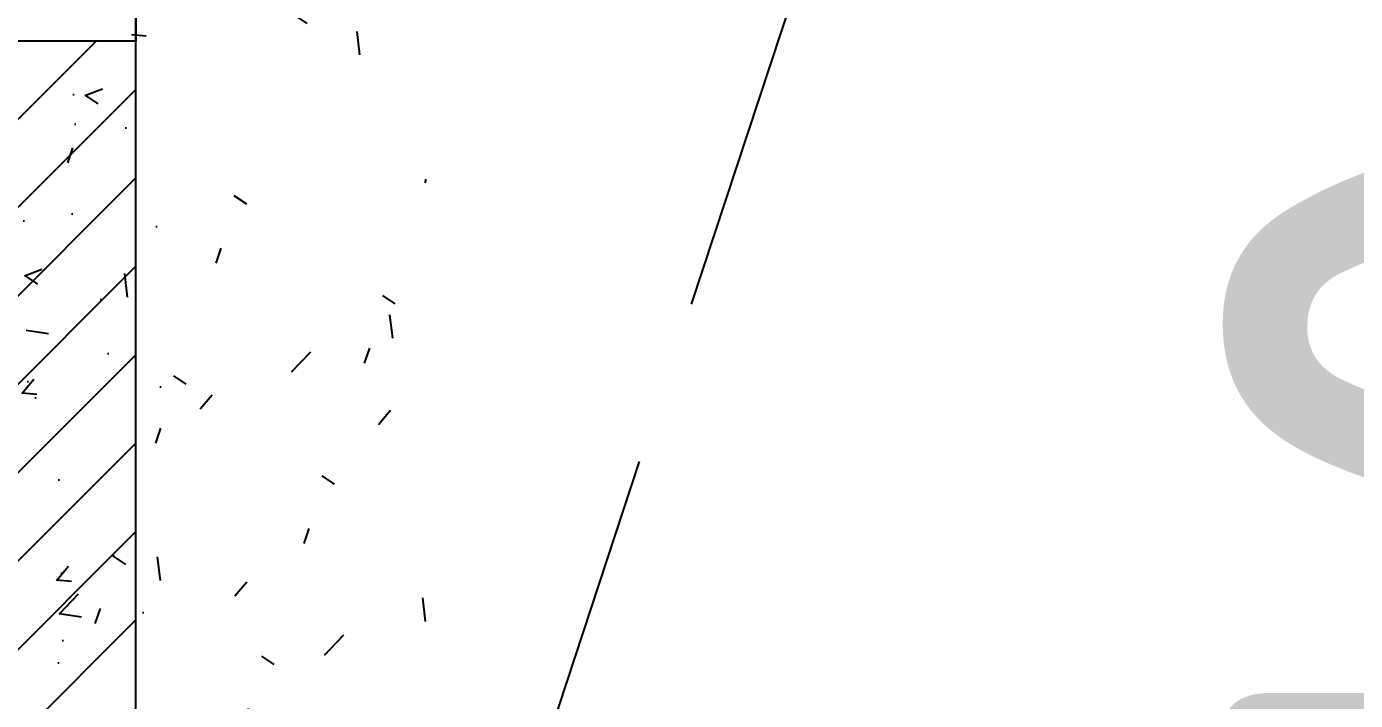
# Model space of a CAD drawing. Header units: inches. Extents: x 0 to 1813292486, y 0 to 3473589894.
# Drawn here: x 600599370 to 600600172, y 3473202520 to 3473202927 of the extents above; entities that cross this region are included whole.
import ezdxf

# ---------------------------------------------------------------- set-up
doc = ezdxf.new("R2010")
doc.units = ezdxf.units.IN
doc.header["$LTSCALE"] = 1000
doc.header["$MEASUREMENT"] = 0
doc.linetypes.add('AX-MALL-WALL-P02-QT$0$DASH', pattern=[0.35, 0.25, -0.1])
for name, color, linetype in [('A-Anno-Note', 241, 'Continuous'), ('AX-MALL-DIM-P02$0$A-Anno-Dims', 3, 'Continuous'), ('AX-MALL-P02-200$0$A-Anno-Note', 241, 'Continuous'), ('AX-MALL-WALL-P02$0$A-Anno-Note', 241, 'Continuous'), ('AX-MALL-WALL-P02-QT$0$A-Detl-Patt', 8, 'Continuous'), ('AX-MALL-WALL-P02-QT$0$A-Detl-Thin', 131, 'Continuous'), ('AX-MALL-WALL-P02-QT$0$A-Wall', 2, 'Continuous'), ('AX-MALL-WALL-P02-QT$0$A-Wall-Patt', 13, 'Continuous'), ('PX-MALL-P02-LG$0$P-Exsh', 31, 'Continuous'), ('PX-MALL-P02-LG$0$P-Hydt-Boxx', 221, 'Continuous'), ('SX-MALL-WALL-L-2F~3F$0$S-COLU', 30, 'Continuous'), ('SX-MALL-WALL-L-2F~3F$0$S-PATT-WALL', 83, 'Continuous')]:
    doc.layers.add(name, color=color, linetype=linetype)
doc.styles.add('AX-MALL-DIM-P02$0$_TCH_DIM_T3', font='gbenor.shx')
doc.dimstyles.new('AX-MALL-DIM-P02$0$_TCH_ARCH&&180', dxfattribs={"dimtxt": 535.5, "dimasz": 270, "dimexe": 450, "dimexo": 450, "dimgap": 137.25, "dimtad": 1, "dimdec": 0, "dimzin": 0, "dimdsep": 46, "dimtxsty": 'AX-MALL-DIM-P02$0$_TCH_DIM_T3', "dimblk": 'AX-MALL-DIM-P02$0$_ArchTick', "dimcen": 0.09, "dimclrt": 7, "dimazin": 2, "dimtfac": 1, "dimtdec": 0, "dimtix": 1, "dimtmove": 2, "dimatfit": 3, "dimfxl": 500, "dimtolj": 1, "dimtzin": 0, "dimarcsym": 0})

# ---------------------------------------------------------------- blocks, each defined once
blk = doc.blocks.new('AX-MALL-WALL-P02-QT$0$tj')
at = {"layer": 'AX-MALL-WALL-P02-QT$0$A-Detl-Patt'}
h = blk.add_hatch(dxfattribs=at)
h.set_pattern_fill('STEEL', color=256, scale=100.0000000000001, angle=50.43183869082386)
h.set_pattern_definition([(75.00000000004839, (-14278.19445574284, 156289.8254051208), (-153.3407249234246, 41.08752340989569), []), (75.00000000004839, (-14317.88195610046, 156358.5661673546), (-153.3407249234246, 41.08752340989569), [])])
edge = h.paths.add_edge_path()
edge.add_line((88101.273016572, 47666.64152574539), (87883.93542659283, 47459.84604215622))
edge.add_line((87883.93542659283, 47459.84604215622), (91571.54751467705, 43584.64122533798))
edge.add_arc((262949.389629302, 558937.705083496), 543101.4133620498, 251.6057364187558, 260.0288666978238)
edge.add_arc((172180.8466627672, -2862.146247219684), 27099.9982179492, 64.7128659603706, 96.9316049602786, ccw=False)
edge.add_arc((262948.9730309481, 558936.3205539446), 543099.9677998082, 261.6155114784545, 271.7251478115656)
edge.add_line((279298.9759148359, 16082.51663446426), (279298.9759315252, 16382.65274763107))
edge.add_arc((262948.9742454757, 558936.3204835369), 542799.9676941936, 261.62020364125146, 271.7261014454634, ccw=False)
edge.add_arc((172180.8456921196, -2862.14609140989), 27400.00151046549, 64.80631838577902, 96.83815911678944)
edge.add_arc((262949.394896181, 558937.7037490648), 542801.4137571028, 251.6136389015772, 260.02417327084333, ccw=False)
edge.add_line((91737.26096642017, 43845.69257831573), (88101.273016572, 47666.64152574539))
blk.add_lwpolyline([(88103.03003954887, 47737.33037519455), (87813.24658572674, 47461.60306501389), (91543.92713344097, 43541.13421487808, 0.03677856867194786), (168908.9495433569, 23989.2463850975, -0.1416543586965341), (183742.0972260237, 21592.70785188675, 0.04416604653312874), (279348.9759123325, 16034.00206041336), (279348.9759345055, 16434.18465709686, -0.04414427716130016), (183859.0483468771, 21979.79425859451, 0.1405450684183163), (168919.8474783897, 24393.46752309799, -0.03670519880877311), (91764.87840116024, 43889.20268630981), (88103.03007543087, 47737.33033752441)], format="xyb", dxfattribs=at)
blk.add_lwpolyline([(88101.273016572, 47666.64152574539), (87883.93542659283, 47459.84604215622), (91571.54751467705, 43584.64122533798, 0.0367693963449814), (168910.2986617088, 24039.77597379684, -0.1415142461245126), (183756.7420067787, 21641.08926153183, 0.04414024362697595), (279298.9759148359, 16082.51663446426), (279298.9759315252, 16382.65274763107, -0.04412389944666065), (183844.4648458958, 21931.40288829803, 0.1406825130026793), (168918.4574091434, 24342.94360637665, -0.03671436212623864), (91737.26096642017, 43845.69257831573)], format="xyb", close=True, dxfattribs=at)
blk = doc.blocks.new('SX-MALL-WALL-L-2F~3F')
at = {"layer": 'SX-MALL-WALL-L-2F~3F$0$S-PATT-WALL'}
h = blk.add_hatch(dxfattribs=at)
h.set_pattern_fill('钢筋混凝土', color=256, scale=15, pattern_type=2)
h.set_pattern_definition([(24.56816126897118, (600313218.5869668, 3473130394.142112), (-15.59158027413805, 34.10502345044068), []), (29.56816126897116, (600313218.5869668, 3473130394.142112), (97.53445418546843, -46.37920058067958), [11.25, -123.75]), (334.5681612689711, (600313218.5869668, 3473130394.142112), (19.88439785656707, 112.9961142691283), [9, -99]), (80.01956126897115, (600313226.7148379, 3473130390.277179), (117.4189030114315, 66.61682160370667), [9.5610285, -105.1713168]), (25.7523612689711, (600313229.0597517, 3473130422.254756), (141.3476151987025, -79.15081602295618), [16.87499999999999, -185.6249999999999]), (76.20376126897115, (600313240.8387154, 3473130415.658847), (182.3878363477913, 87.98253884876249), [14.3415432, -157.75695]), (330.7523612689712, (600313229.0597517, 3473130422.254756), (182.3877676883663, 87.98268128173007), [13.5, -148.5]), (0.5681612689711814, (600313240.4978777, 3473130409.990202), (62.82047313484725, -87.84980452382398), [11.25, -123.75]), (305.5681612689711, (600313240.4978777, 3473130409.990202), (72.17288947808169, 89.18848099628539), [9, -99]), (51.01956126897117, (600313245.7329124, 3473130402.669382), (134.9933625481983, 1.338571222877746), [9.5610285, -105.1713168]), (17.06816126897112, (600313218.5869668, 3473130394.142112), (19.14085718805359, 46.15589492260482), [0, -97.8, 0, -100.5, 0, -99.375]), (347.0681612689712, (600313218.5869668, 3473130394.142112), (57.63084703015332, 41.66442752021282), [0, -57.3, 0, -95.55, 0, -37.875]), (307.0681612689711, (600313187.2413683, 3473130405.819267), (73.85473998631473, -31.1234233745879), [0, -37.5, 0, -117, 0, -155.25]), (297.0681612689711, (600313173.1850461, 3473130411.055659), (87.21641675050711, -16.46683789322844), [0, -48.74999999999997, 0, -77.69999999999993, 0, -110.2499999999999])])
h.paths.add_polyline_path([(600397366.1773016, 3473056069.239797), (600398022.1389278, 3473055824.874844), (600398266.5039104, 3473056480.836546), (600397610.5422843, 3473056725.201499)])
at = {"layer": 'SX-MALL-WALL-L-2F~3F$0$S-COLU'}
blk.add_lwpolyline([(600397366.1773016, 3473056069.239797), (600398022.1389278, 3473055824.874844), (600398266.5039104, 3473056480.836546), (600397610.5422843, 3473056725.201499)], close=True, dxfattribs=at)
blk = doc.blocks.new('SX-MALL-WALL-2F~3F')
blk.add_blockref('SX-MALL-WALL-L-2F~3F', (0, 0))
blk = doc.blocks.new('AX-MALL-WALL-P02-QT')
at = {"layer": 'AX-MALL-WALL-P02-QT$0$A-Wall-Patt'}
h = blk.add_hatch(dxfattribs=at)
h.set_pattern_fill('普通砖', color=256, scale=200, style=0)
h.set_pattern_definition([(45, (0, 359.0227), (-353.55353201463, 353.55353201463), [])])
h.paths.add_polyline_path([(600398022.6457005, 3473055826.234976), (600398545.7784114, 3473057230.507473), (600398264.6519673, 3473057335.235323), (600397741.5192564, 3473055930.962825)])
at = {"layer": 'AX-MALL-WALL-P02-QT$0$A-Detl-Patt', "linetype": 'AX-MALL-WALL-P02-QT$0$DASH'}
blk.add_line((600389775.7315115, 3473045285.965596), (600402446.5453074, 3473061113.034696), dxfattribs=at)
at = {"layer": 'AX-MALL-WALL-P02-QT$0$A-Wall'}
blk.add_line((600398022.6457005, 3473055826.234976), (600398545.7784114, 3473057230.507473), dxfattribs=at)
at = {"layer": 'AX-MALL-WALL-P02-QT$0$A-Detl-Thin'}
blk.add_blockref('SX-MALL-WALL-2F~3F', (0, 0), dxfattribs=at)
at = {"layer": 'AX-MALL-WALL-P02-QT$0$A-Detl-Thin', "rotation": 339.5681613091762}
blk.add_blockref('AX-MALL-WALL-P02-QT$0$tj', (600144118.6961328, 3473128496.287411), dxfattribs=at)
blk = doc.blocks.new('AX-MALL-WALL-P02')
at = {"layer": 'AX-MALL-WALL-P02$0$A-Anno-Note'}
blk.add_blockref('AX-MALL-WALL-P02-QT', (0, 0), dxfattribs=at)
blk = doc.blocks.new('PX-MALL-P02-LG$0$XHS1')
at = {"layer": 'PX-MALL-P02-LG$0$P-Hydt-Boxx', "ltscale": 0.7}
for p, q in [((350.0030006170273, 240), (-332.898939371109, 327.2950124740601)), ((350.0030006170273, 240), (-349.9969996213913, 240)), ((-349.9969997406006, 239.9999995231628), (-349.9969996213913, 60)), ((350.0030003786087, 200), (350.003000497818, 60)), ((350.0030006170273, 60), (-349.996999502182, 60))]:
    blk.add_line(p, q, dxfattribs=at)
blk.add_solid([(350.0030006170273, 240), (350.0030002593994, 60.00000047683716), (-349.9969996213913, 60)], dxfattribs=at)
blk = doc.blocks.new('PX-MALL-P02-LG$0$MHQ')
at = {"layer": 'PX-MALL-P02-LG$0$P-Exsh', "ltscale": 0.7}
h = blk.add_hatch(dxfattribs=at)
h.set_pattern_fill('ANSI31', color=256, scale=25, style=0)
h.set_pattern_definition([(45, (-160019.2306599375, -42228.3236173685), (-28.0633003783411, 28.0633003783411), [])])
h.paths.add_polyline_path([(-75.0000000015425, 185.1731819980414), (75, 185.1731819980414), (75, 35.17318199802685), (-75.0000000015425, 35.17318199802685)])
for points in [[(0, 346.4101615137042), (-200, -1.455191522836685e-11), (200, -1.455191522836685e-11)], [(0, 346.4101615137042), (-200, -1.455191522836685e-11), (200, -1.455191522836685e-11)], [(0, 346.4101615137042), (-200, -1.455191522836685e-11), (200, -1.455191522836685e-11)], [(-75.0000000015425, 185.1731819980414), (75, 185.1731819980414), (75, 35.17318199802685), (-75.0000000015425, 35.17318199802685)]]:
    blk.add_lwpolyline(points, close=True, dxfattribs=at)
blk = doc.blocks.new('PX-MALL-P02-LG$0$20200929200250')
at = {"layer": 'PX-MALL-P02-LG$0$P-Exsh', "ltscale": 0.7, "xscale": 0.6600000001490116, "yscale": 0.6600000001490116, "zscale": 0.6600000001490116}
for p in [(-132.0000001192093, 40), (131.9999997615814, 40)]:
    blk.add_blockref('PX-MALL-P02-LG$0$MHQ', p, dxfattribs=at)
blk = doc.blocks.new('PX-MALL-P02-LG$0$20211220143732')
at = {"layer": 'PX-MALL-P02-LG$0$P-Exsh'}
blk.add_blockref('PX-MALL-P02-LG$0$20200929200250', (-374.9999999407155, 219.6219584928522), dxfattribs=at)
at = {"layer": 'PX-MALL-P02-LG$0$P-Hydt-Boxx', "ltscale": 0.7, "xscale": -1}
blk.add_blockref('PX-MALL-P02-LG$0$XHS1', (-349.9969999989844, 0), dxfattribs=at)
blk = doc.blocks.new('PX-MALL-P02-LG')
at = {"layer": 'PX-MALL-P02-LG$0$P-Exsh', "rotation": 249.5681622394012}
blk.add_blockref('PX-MALL-P02-LG$0$20211220143732', (600398041.6027541, 3473056564.618822), dxfattribs=at)
blk = doc.blocks.new('AX-MALL-DIM-P02$0$_ArchTick')
at = {"color": 0, "linetype": 'ByBlock', "const_width": 0.4}
blk.add_lwpolyline([(-0.5, -0.5), (0.5, 0.5)], dxfattribs=at)
blk = doc.blocks.new('*D1063')
at = {"layer": 'AX-MALL-DIM-P02$0$A-Anno-Dims', "color": 0, "lineweight": -2, "transparency": 16777216}
for p, q in [((600399573.6526423, 3473055263.147565), (600398968.8745835, 3473055488.445138)), ((600399036.1533805, 3473054379.989733), (600399390.5642494, 3473055331.353364)), ((600399219.2417735, 3473054311.783934), (600398614.4637146, 3473054537.081508))]:
    blk.add_line(p, q, dxfattribs=at)
at = {"layer": 'AX-MALL-DIM-P02$0$A-Anno-Dims', "color": 0, "lineweight": -2, "transparency": 16777216, "xscale": 270, "yscale": 270, "zscale": 270}
for p, rotation in [((600399390.5642494, 3473055331.353364), 69.56816127835641), ((600399036.1533805, 3473054379.989733), 249.5681612783564)]:
    blk.add_blockref('AX-MALL-DIM-P02$0$_ArchTick', p, dxfattribs=dict(at, rotation=rotation))
at = {"layer": 'AX-MALL-DIM-P02$0$A-Anno-Dims', "color": 7, "transparency": 16777216, "insert": (600399130.0219314, 3473056153.051364), "char_height": 535.5, "attachment_point": 5, "rotation": 69.56816127835641, "style": 'AX-MALL-DIM-P02$0$_TCH_DIM_T3'}
blk.add_mtext('\\A1;1015', dxfattribs=at)
blk = doc.blocks.new('AX-MALL-DIM-P02')
at = {"layer": 'AX-MALL-DIM-P02$0$A-Anno-Dims'}
dim = blk.add_linear_dim(base=(600399390.5642494, 3473055331.353364), p1=(600399640.9314395, 3473054154.692161), p2=(600399995.3423083, 3473055106.055791), angle=69.56816126896204, dimstyle='AX-MALL-DIM-P02$0$_TCH_ARCH&&180', dxfattribs=at)
dim.commit()
dim.dimension.update_dxf_attribs({"geometry": '*D1063', "text_midpoint": (600399130.0219314, 3473056153.051364), "dimtype": 129})
blk = doc.blocks.new('AX-MALL-P02-200')
at = {"layer": 'AX-MALL-P02-200$0$A-Anno-Note'}
blk.add_blockref('AX-MALL-WALL-P02', (0, 0), dxfattribs=at)
for name in ['AX-MALL-DIM-P02', 'PX-MALL-P02-LG']:
    blk.add_blockref(name, (0, 0), dxfattribs=at)

msp = doc.modelspace()

# ---------------------------------------------------------------- block references
at = {"layer": 'A-Anno-Note', "rotation": 20.43183869077545}
msp.add_blockref('AX-MALL-P02-200', (1250392458.527329, 9048125.682563305), dxfattribs=at)

doc.saveas('drawing.dxf')
